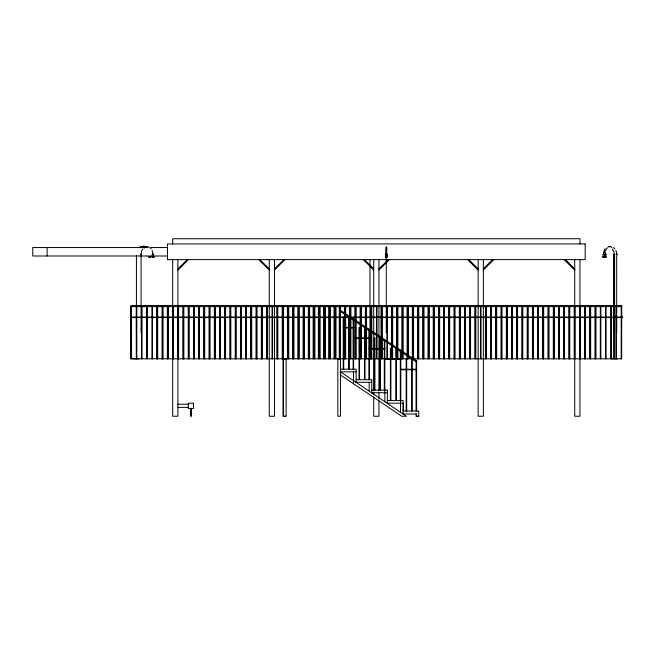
<?xml version="1.0" encoding="UTF-8"?>
<svg xmlns="http://www.w3.org/2000/svg" width="655" height="655" viewBox="0 0 655 655"><rect width="100%" height="100%" fill="white"/><g stroke="black" fill="none" stroke-linecap="round" stroke-linejoin="round"><path stroke-width="0.98" d="M614.619 358.76L614.619 254.353L613.874 254.353M605.662 256.989L605.85 254.418L604.827 254.336L605.4 254.492M386.123 255.294C387.645 257.71 383.429 256.768 386.082 256.817M605.523 256.997L605.621 254.451M385.918 256.981L386.147 254.451M605.49 252.355A7.835 4.38 -90 0 0 605.343 254.386L605.187 256.981L606.366 257.022L603.492 257.006M605.228 254.427C604.139 263.097 605.179 249.039 604.647 255.999M141.185 254.402L141.595 254.484M604.835 256.948L605.105 254.418M603.501 254.435L603.509 252.29L605.277 248.573M604.688 256.932L604.991 254.402L604.418 254.296L606.276 254.443L605.367 254.443M603.32 256.981C602.436 257.243 603.042 253.87 604.336 254.435M604.901 254.386L604.573 256.907L604.843 254.369L604.59 256.007M604.524 252.527L605.13 250.742M412.871 359.603L413.444 358.727M604.459 256.858L605.834 256.948M387.277 403.365L387.441 390.118L371.778 390.118M177.906 270.048L188.345 259.609M274.502 270.048L284.941 259.609M378.934 270.048L389.373 259.609M483.357 270.048L493.805 259.609M177.906 268.959L187.305 259.609M274.502 268.853L283.902 259.609M386.041 254.263L385.566 256.907L386.262 256.744M385.762 247.598L385.762 254.386C388.366 253.002 386.294 260.952 386.802 254.386L386.802 247.598M378.934 268.853L388.333 259.609M483.357 268.853L492.757 259.609M386.786 254.402L387.22 254.386L386.753 254.492M144.378 248.04L145.647 247.353M143.756 247.213L145.271 246.378M153.188 256.842L154.343 256.842L152.443 257.038L152.378 254.484L153.057 254.377C155.481 254.173 150.249 254.68 152.787 254.402M153.385 254.402C154.539 264.063 152.05 247.68 152.975 256.916M153.245 257.006L153 254.468L153.073 257.022L151.87 257.071L153.794 256.899L153.54 255.221M139.409 247.156L141.087 246.321M385.779 254.369L386.647 254.336M603.271 254.435L602.87 254.328L604.647 254.5M616.208 254.386C619.098 254.214 615.25 254.672 616.691 254.402L616.723 332.756M141.546 254.5L140.62 254.369L141.046 254.386M385.811 254.279L385.345 254.386L386.016 254.443M386.884 257.047L387.506 256.907L386.884 256.768M149.627 256.973L148.521 257.047L150.986 256.768L149.463 256.981M616.822 254.386L617.247 254.377M613.997 254.336L614.619 254.353L613.579 254.328L613.579 358.76M144.002 247.541L32.75 247.541L32.75 255.999L152.165 255.999M146.032 247.541L148.087 247.541M150.11 247.541L167.459 247.541M140.563 254.386L141.603 254.386M154.195 255.999L167.459 255.999M130.861 306.597L621.726 306.597M343.204 327.467L353.7 327.467L353.7 327.983L343.204 327.983M369.445 337.906L353.782 337.906L353.782 338.43L369.445 338.43M384.837 348.452L369.166 348.452L369.166 348.976L384.837 348.976M337.841 358.793L340.453 358.793L337.841 358.793L337.841 416.228L340.453 416.228L340.453 305.558M400.819 358.793L384.444 358.809M621.726 358.809L130.91 358.809L130.861 305.558L621.726 305.541L621.66 358.809M400.819 359.317L385.156 359.317L385.156 358.793M340.453 369.232L356.115 369.232L356.115 382.291M416.613 369.232L400.95 369.232L400.95 369.756L416.613 369.756M356.115 371.844L340.453 371.844L406.378 416.228L401.703 416.228L340.453 374.996M356.115 379.679L371.778 379.679L371.778 392.73M355.96 382.291L371.778 382.291M384.313 390.224L384.829 390.224L384.313 390.224L384.313 339.396M371.475 392.73L387.441 392.73M387.441 400.565L403.103 400.565L403.103 414.026L416.162 414.026M387.441 403.177L403.341 403.177L403.341 411.004M177.906 404.241L188.345 404.241M177.906 407.369L188.345 407.369M403.103 411.004L418.774 411.004L418.774 416.277L416.162 416.277L416.162 413.616M285.621 416.228L283.017 416.228L283.017 305.558M416.162 416.228L418.774 416.228M386.262 257.071L385.639 257.047M605.228 257.047L602.33 256.817L603.46 257.038M603.263 256.883L604.237 257.038L603.673 257.022M142.962 246.026L144.837 246.321M398.338 358.793L400.295 359.317M468.743 259.609L478.142 268.853M364.311 259.609L373.71 268.853M259.879 259.609L269.279 268.853M564.766 259.609L574.738 269.483M564.291 259.609L574.738 270.048M467.695 259.609L478.142 270.048M363.263 259.609L373.71 270.048M258.84 259.609L269.279 270.048M565.339 259.609L574.738 269.139M387.768 358.793L388.104 359.317M612.368 249.105L613.031 250.652M394.375 358.793L394.556 359.317M153.679 256.94L153.327 254.418L153.565 256.956M152.73 254.492L152.893 257.038M386.777 255.262L386.859 256.858M152.607 254.5L152.738 257.047M152.656 256.956L152.402 254.468M152.509 254.5L152.599 257.047M621.202 305.558L621.202 358.809M622.176 317.045L622.176 317.56M617.428 358.809L611.516 358.809M616.502 306.597L616.502 358.809M615.987 306.597L615.987 358.809M614.095 332.707L614.095 254.386A7.835 4.38 -90 0 0 613.514 250.464M611.287 306.597L611.287 358.809M610.763 306.597L610.763 358.809M606.063 306.597L606.063 358.809M605.539 306.597L605.539 358.809M600.84 306.597L600.84 358.809M600.578 317.045L600.578 317.56M600.324 306.597L600.324 358.809M595.878 306.597L595.878 358.809M595.624 306.597L595.624 358.809M595.362 306.597L595.362 358.809M595.1 306.597L595.1 358.809M590.663 306.597L590.663 358.809M590.401 306.597L590.401 358.809M590.139 306.597L590.139 358.809M589.877 306.597L589.877 358.809M585.439 306.597L585.439 358.809M585.177 306.597L585.177 358.809M584.915 306.597L584.915 358.809M584.653 306.597L584.653 358.809M580.215 306.597L580.215 358.809M579.953 243.938L579.953 238.723L172.683 238.723L172.683 243.938M579.953 259.609L579.953 416.244L574.738 416.244L574.738 259.609M579.691 306.597L579.691 358.809M575 306.597L575 358.809M574.476 306.597L574.476 358.809M574.214 306.597L574.214 358.809M569.776 306.597L569.776 358.809M569.514 306.597L569.514 358.809M569.252 306.597L569.252 358.809M568.99 306.597L568.99 358.809M564.553 306.597L564.553 358.809M564.291 306.597L564.291 358.809M564.029 306.597L564.029 358.809M563.767 306.597L563.767 358.809M559.329 306.597L559.329 358.809M559.067 306.597L559.067 358.809M558.813 306.597L558.813 358.809M558.551 306.597L558.551 358.809M554.114 306.597L554.114 358.809M553.852 306.597L553.852 358.809M553.59 306.597L553.59 358.809M553.328 306.597L553.328 358.809M548.89 306.597L548.89 358.809M548.628 306.597L548.628 358.809M548.366 306.597L548.366 358.809M548.104 306.597L548.104 358.809M543.666 306.597L543.666 358.809M543.404 306.597L543.404 358.809M543.142 306.597L543.142 358.809M542.88 306.597L542.88 358.809M538.443 306.597L538.443 358.809M538.189 306.597L538.189 358.809M537.927 306.597L537.927 358.809M537.665 306.597L537.665 358.809M533.227 306.597L533.227 358.809M532.965 306.597L532.965 358.809M532.703 306.597L532.703 358.809M532.441 306.597L532.441 358.809M528.004 306.597L528.004 358.809M527.742 306.597L527.742 358.809M527.48 306.597L527.48 358.809M527.218 306.597L527.218 358.809M522.78 306.597L522.78 358.809M522.518 306.597L522.518 358.809M522.256 306.597L522.256 358.809M522.002 306.597L522.002 358.809M517.556 306.597L517.556 358.809M517.303 306.597L517.303 358.809M517.041 306.597L517.041 358.809M516.779 306.597L516.779 358.809M512.341 306.597L512.341 358.809M512.079 306.597L512.079 358.809M511.817 306.597L511.817 358.809M511.555 306.597L511.555 358.809M507.117 306.597L507.117 358.809M506.855 306.597L506.855 358.809M506.593 306.597L506.593 358.809M506.331 306.597L506.331 358.809M501.894 306.597L501.894 358.809M501.632 306.597L501.632 358.809M501.37 306.597L501.37 358.809M501.116 306.597L501.116 358.809M496.678 306.597L496.678 358.809M496.416 306.597L496.416 358.809M496.154 306.597L496.154 358.809M495.892 306.597L495.892 358.809M491.455 306.597L491.455 358.809M491.193 306.597L491.193 358.809M490.931 306.597L490.931 358.809M490.669 306.597L490.669 358.809M486.231 306.597L486.231 358.809M485.969 306.597L485.969 358.809M485.707 306.597L485.707 358.809M485.445 306.597L485.445 358.809M483.357 259.609L483.357 416.244L478.142 416.244L478.142 259.609M481.007 306.597L481.007 358.809M480.492 306.597L480.492 358.809M475.792 306.597L475.792 358.809M475.53 306.597L475.53 358.809M475.268 306.597L475.268 358.809M475.006 306.597L475.006 358.809M470.568 306.597L470.568 358.809M470.306 306.597L470.306 358.809M470.044 306.597L470.044 358.809M469.782 306.597L469.782 358.809M465.345 306.597L465.345 358.809M465.083 306.597L465.083 358.809M464.821 306.597L464.821 358.809M464.559 306.597L464.559 358.809M460.121 306.597L460.121 358.809M459.867 306.597L459.867 358.809M459.605 306.597L459.605 358.809M459.343 306.597L459.343 358.809M454.906 306.597L454.906 358.809M454.644 306.597L454.644 358.809M454.382 306.597L454.382 358.809M454.12 306.597L454.12 358.809M449.682 306.597L449.682 358.809M449.42 306.597L449.42 358.809M449.158 306.597L449.158 358.809M448.896 306.597L448.896 358.809M444.458 306.597L444.458 358.809M444.352 317.045L444.352 317.56M444.196 306.597L444.196 358.809M443.934 306.597L443.934 358.809M443.681 306.597L443.681 358.809M439.652 306.597L439.652 358.809M439.137 306.597L439.137 358.809M438.981 306.597L438.981 358.809M438.457 306.597L438.457 358.809M434.437 306.597L434.437 358.809M433.913 306.597L433.913 358.809M433.757 306.597L433.757 358.809M433.233 306.597L433.233 358.809M429.213 306.597L429.213 358.809M428.689 306.597L428.689 358.809M428.534 306.597L428.534 358.809M428.01 306.597L428.01 358.809M423.99 306.597L423.99 358.809M423.474 306.597L423.474 358.809M423.31 306.597L423.31 358.809M422.794 306.597L422.794 358.809M418.774 306.597L418.774 358.809M418.25 306.597L418.25 358.809M418.095 306.597L418.095 358.809M417.571 306.597L417.571 358.809M416.613 360.831L416.613 411.004L416.089 411.004L416.089 360.487M413.551 306.597L413.551 358.809M413.027 306.597L413.027 358.809M412.871 306.597L412.871 358.809M412.347 306.597L412.347 358.809M412.175 411.004L412.175 358.793L411.651 358.793L411.651 411.004M408.327 306.597L408.327 358.809M407.803 306.597L407.803 358.809M407.647 306.597L407.647 358.809M407.123 306.597L407.123 358.809M406.69 411.004L406.69 358.793L406.174 358.793L406.174 411.004M403.103 306.597L403.103 358.809M402.588 306.597L402.588 358.809M402.424 306.597L402.424 358.809M401.908 306.597L401.908 358.809M400.819 350.351L400.819 400.565L400.295 400.557L400.295 350.007M400.492 400.565L400.492 412.265M397.888 306.597L397.888 358.809M397.364 306.597L397.364 358.809M397.208 306.597L397.208 358.809M396.684 306.597L396.684 358.809M396.381 400.565L396.381 348.354L395.857 348.354L395.857 400.565M392.664 306.597L392.664 358.809M392.14 306.597L392.14 358.809M391.985 306.597L391.985 358.809M391.461 306.597L391.461 358.809M390.896 400.565L390.896 348.354L390.372 348.354L390.372 400.565M387.441 306.597L387.441 358.809M386.917 306.597L386.917 358.809M386.278 246.55L386.278 247.598M386.278 254.386L386.278 332.707M384.837 339.748L384.829 401.72M382.217 306.597L382.217 358.809M381.701 306.597L381.701 358.809M381.546 306.597L381.546 358.809M381.022 306.597L381.022 358.809M378.934 259.609L378.934 390.822M378.934 392.853L378.934 398.96M378.934 400.991L378.934 416.244L373.71 416.244L373.71 396.922M377.002 306.597L377.002 358.809M376.478 306.597L376.478 358.809M373.71 259.609L373.71 390.822M373.71 392.853L373.71 394.891M371.778 306.597L371.811 358.76L367.766 358.809M371.254 306.597L371.254 358.809M371.098 306.597L371.098 358.809M370.574 306.597L370.574 358.809M369.977 259.47L369.977 332.707M369.166 382.291L369.166 391.174M366.554 306.597L366.554 358.809M366.03 306.597L366.03 358.809M365.875 306.597L365.875 358.809M365.359 306.597L365.359 358.809M365.007 379.679L365.007 327.467L364.483 327.467L364.483 379.679M361.331 306.597L361.331 358.809M360.815 306.597L360.815 358.809M360.659 306.597L360.659 358.809M360.135 306.597L360.135 358.809M359.521 379.679L359.521 327.467L359.005 327.467L359.005 379.679M356.115 306.597L356.115 358.809M355.591 306.597L355.591 358.809M355.436 306.597L355.436 358.809M354.912 306.597L354.912 358.809M353.503 371.844L353.503 383.781M350.892 306.597L350.892 358.809M350.368 306.597L350.368 358.809M350.212 306.597L350.212 358.809M349.688 306.597L349.688 358.809M349.213 317.02L349.213 369.232M348.689 317.02L348.689 369.232M345.668 306.597L345.668 358.809M345.152 306.597L345.152 358.809M344.988 306.597L344.988 358.809M344.473 306.597L344.473 358.809M343.728 317.02L343.728 369.232M343.204 317.02L343.204 369.232M339.929 306.507L339.929 358.809M339.773 306.597L339.773 358.809M339.249 306.597L339.249 358.809M336.007 306.597L336.007 358.809M335.491 306.597L335.491 358.809M334.549 306.597L334.549 358.809M334.025 306.597L334.025 358.809M330.529 306.597L330.529 358.809M330.005 306.597L330.005 358.809M329.326 306.597L329.326 358.809M328.802 306.597L328.802 358.809M325.306 306.597L325.306 358.809M324.782 306.597L324.782 358.809M324.102 306.597L324.102 358.809M323.586 306.597L323.586 358.809M320.082 306.597L320.082 358.809M319.566 306.597L319.566 358.809M318.887 306.597L318.887 358.809M318.363 306.597L318.363 358.809M314.867 306.597L314.867 358.809M314.343 306.597L314.343 358.809M313.663 306.597L313.663 358.809M313.139 306.597L313.139 358.809M309.643 306.597L309.643 358.809M309.119 306.597L309.119 358.809M308.857 306.597L308.857 358.809M308.44 317.045L308.44 317.56M308.341 306.597L308.341 358.809M304.419 306.597L304.419 358.809M303.895 306.597L303.895 358.809M303.642 306.597L303.642 358.809M303.118 306.597L303.118 358.809M299.196 306.597L299.196 358.809M298.68 306.597L298.68 358.809M298.418 306.597L298.418 358.809M297.894 306.597L297.894 358.809M293.98 306.597L293.98 358.809M293.456 306.597L293.456 358.809M293.194 306.597L293.194 358.809M292.67 306.597L292.67 358.809M288.757 306.597L288.757 358.809M288.233 306.597L288.233 358.809M287.971 306.597L287.971 358.809M287.709 317.045L287.709 317.56M287.455 306.597L287.455 358.809M285.621 359.177L283.017 358.793L286.145 358.834L286.145 416.244L283.533 416.244L283.533 306.597M282.493 306.597L282.493 358.809M282.231 306.597L282.231 358.809M277.794 306.597L277.794 358.809M277.532 306.597L277.532 358.809M277.27 306.597L277.27 358.809M277.008 306.597L277.008 358.809M274.502 259.609L274.502 416.244L269.279 416.244L269.279 259.609M272.57 306.597L272.57 358.809M272.046 306.597L272.046 358.809M267.346 306.597L267.346 358.809M267.084 306.597L267.084 358.809M266.831 306.597L266.831 358.809M266.569 306.597L266.569 358.809M262.131 306.597L262.131 358.809M261.869 306.597L261.869 358.809M261.607 306.597L261.607 358.809M261.345 306.597L261.345 358.809M256.907 306.597L256.907 358.809M256.645 306.597L256.645 358.809M256.383 306.597L256.383 358.809M256.121 306.597L256.121 358.809M251.684 306.597L251.684 358.809M251.422 306.597L251.422 358.809M251.16 306.597L251.16 358.809M250.898 306.597L250.898 358.809M246.46 306.597L246.46 358.809M246.206 306.597L246.206 358.809M245.944 306.597L245.944 358.809M245.682 306.597L245.682 358.809M241.245 306.597L241.245 358.809M240.983 306.597L240.983 358.809M240.721 306.597L240.721 358.809M240.459 306.597L240.459 358.809M236.021 306.597L236.021 358.809M235.759 306.597L235.759 358.809M235.497 306.597L235.497 358.809M235.235 306.597L235.235 358.809M230.797 306.597L230.797 358.809M230.535 306.597L230.535 358.809M230.273 306.597L230.273 358.809M230.02 306.597L230.02 358.809M225.574 306.597L225.574 358.809M225.32 306.597L225.32 358.809M225.058 306.597L225.058 358.809M224.796 306.597L224.796 358.809M220.358 306.597L220.358 358.809M220.096 306.597L220.096 358.809M219.834 306.597L219.834 358.809M219.572 306.597L219.572 358.809M215.135 306.597L215.135 358.809M214.873 306.597L214.873 358.809M214.611 306.597L214.611 358.809M214.349 306.597L214.349 358.809M209.911 306.597L209.911 358.809M209.649 306.597L209.649 358.809M209.387 306.597L209.387 358.809M209.133 306.597L209.133 358.809M204.696 306.597L204.696 358.809M204.434 306.597L204.434 358.809M204.172 306.597L204.172 358.809M203.91 306.597L203.91 358.809M199.472 306.597L199.472 358.809M199.21 306.597L199.21 358.809M198.948 306.597L198.948 358.809M198.686 306.597L198.686 358.809M194.248 306.597L194.248 358.809M193.986 306.597L193.986 358.809M193.724 306.597L193.724 358.809M193.462 306.597L193.462 358.809M191.481 408.417L191.481 416.244L190.441 416.244L190.441 408.417M189.025 306.597L189.025 358.809M188.763 306.597L188.763 358.809M188.509 306.597L188.509 358.809M188.247 306.597L188.247 358.809M183.809 306.597L183.809 358.809M183.547 306.597L183.547 358.809M183.285 306.597L183.285 358.809M183.023 306.597L183.023 358.809M178.586 306.597L178.586 358.809M178.062 306.597L178.062 358.809M177.906 259.609L177.906 416.244L172.683 416.244L172.683 259.609M173.362 306.597L173.362 358.809M173.1 306.597L173.1 358.809M172.838 306.597L172.838 358.809M168.138 306.597L168.138 358.809M167.885 306.597L167.885 358.809M167.623 306.597L167.623 358.809M167.361 306.597L167.361 358.809M162.923 306.597L162.923 358.809M162.661 306.597L162.661 358.809M162.399 306.597L162.399 358.809M162.137 306.597L162.137 358.809M157.699 306.597L157.699 358.809M157.437 306.597L157.437 358.809M157.175 306.597L157.175 358.809M156.913 306.597L156.913 358.809M152.476 306.597L152.476 358.809M152.214 317.045L152.214 317.56M151.952 306.597L151.952 358.809M147.252 306.597L147.252 358.809M146.736 306.597L146.736 358.809M142.037 306.597L142.037 358.809M141.513 306.597L141.513 358.809M141.087 332.756L141.087 254.435A7.835 5.903 90 0 1 142.815 248.9M139.032 358.809L132.99 358.809M136.813 306.597L136.789 358.809M136.436 255.401L136.436 332.707M136.289 306.597L136.289 358.809M131.508 306.597L131.589 358.809M131.434 306.597L131.434 358.809M130.984 306.597L130.984 358.809M130.46 317.045L130.46 317.56M47.111 247.541L47.111 255.999M141.275 246.82A7.835 6.525 -90 0 1 142.962 246.55M613.498 247.656A7.835 6.46 -90 0 1 614.832 248.9M615.864 250.521A7.835 6.46 -90 0 1 616.723 254.435M608.593 246.869A7.835 6.46 -90 0 1 610.264 246.607M608.585 246.82A7.835 4.38 -90 0 1 611.909 247.598M605.924 250.464A7.835 4.38 -90 0 1 607.529 247.598M145.459 246.869A7.835 5.903 90 0 1 148.513 246.869M149.938 247.656A7.835 5.903 90 0 1 151.158 248.9M152.099 250.521A7.835 5.903 90 0 1 152.885 254.435M340.706 310.47L340.125 311.338L416.383 361.937L416.965 361.069L340.698 310.47M150.437 256.834L149.979 256.932L150.437 256.834M585.177 243.938L167.459 243.938L167.459 259.609L585.177 259.609L585.177 243.938M622.25 317.045L130.394 317.045L130.394 317.56L622.25 317.56L622.25 317.045M374.914 338.013L374.39 338.013L374.39 390.224L374.914 390.224L374.914 338.013M380.399 338.013L379.875 338.013L379.875 390.224L380.399 390.224L380.399 338.013M193.569 403.251L188.345 403.251L188.345 408.417L193.569 408.417L193.569 403.251M353.651 369.232L353.127 369.232L353.127 318.715L353.651 319.026L353.651 369.232M369.445 379.679L368.921 379.679L368.921 329.187L369.445 329.539L369.445 379.679"/></g></svg>
